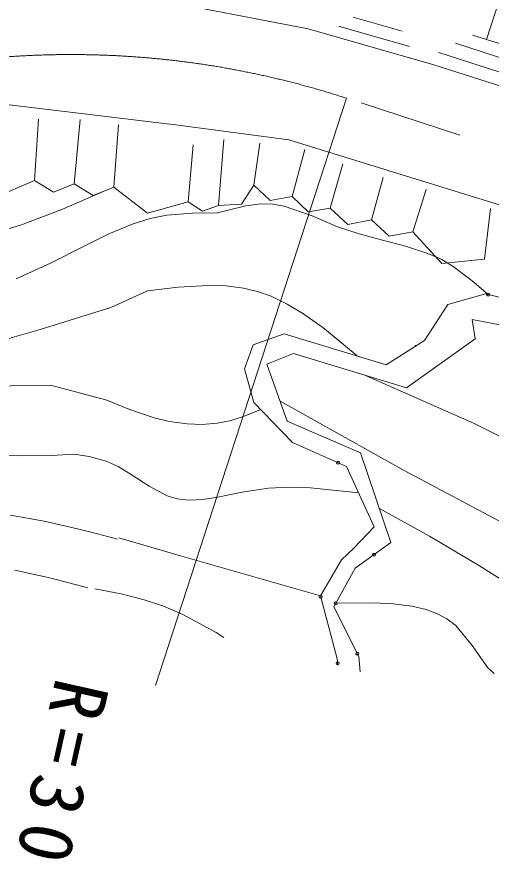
# Model space of a CAD drawing. Units: millimetres, scale not verified. Extents: x 40000 to 680000, y 20000 to 380000.
# Drawn here: x 144108 to 160076, y 252909 to 281324 of the extents above; entities that cross this region are included whole.
import ezdxf

# ---------------------------------------------------------------- set-up
doc = ezdxf.new("R2010")
doc.units = ezdxf.units.MM
doc.header["$LTSCALE"] = 1000
doc.linetypes.add('CHAIN', pattern=[18.5, 12, -1.5, 3.5, -1.5])
doc.layers.add('S-SUV', color=7, linetype='Continuous', lineweight=13)
doc.styles.add('ＭＳ ゴシック', font='')
doc.styles.get('ＭＳ ゴシック').set_extended_font_data('MS Gothic')

msp = doc.modelspace()

# ---------------------------------------------------------------- linework, layer by layer
at = {"layer": 'S-SUV'}
for p, q in [((153913, 280921), (148045, 282056)), ((159920, 280565), (160365, 281951)), ((155426, 281313), (157078, 280841)), ((158150, 279711), (153913, 280921)), ((158150, 279711), (153913, 280921)), ((157330, 280333), (154938, 281016)), ((160387, 280415), (159454, 280714)), ((158872, 280438), (160705, 279849)), ((160968, 279272), (158316, 280124)), ((160863, 278840), (158150, 279711)), ((160863, 278840), (158150, 279711)), ((149537, 277676), (141861, 278608)), ((155204, 278587), (148778, 258819)), ((144697, 275822), (144832, 277884)), ((146034, 275705), (146240, 277874)), ((147371, 275589), (147534, 277694)), ((149537, 277676), (153265, 277189)), ((149537, 277676), (153265, 277189)), ((150899, 274976), (151076, 277195)), ((152091, 275663), (152285, 277071)), ((153265, 277189), (163372, 274058)), ((153265, 277189), (163372, 274058)), ((149875, 275100), (150039, 277020)), ((153372, 275276), (153807, 276863)), ((154653, 274890), (155088, 276384)), ((156048, 274489), (156441, 275919)), ((143753, 275417), (144697, 275822)), ((144697, 275822), (145336, 275429)), ((145336, 275429), (146034, 275705)), ((146034, 275705), (146673, 275313)), ((151667, 275021), (152091, 275663)), ((152091, 275663), (152635, 275149)), ((146988, 275438), (145616, 274847)), ((146673, 275313), (147371, 275589)), ((147371, 275589), (148501, 274719)), ((157442, 274089), (157892, 275512)), ((148501, 274719), (149875, 275100)), ((149875, 275100), (150356, 274782)), ((152635, 275149), (153372, 275276)), ((153372, 275276), (153916, 274763)), ((145616, 274847), (144226, 274313)), ((150356, 274782), (150899, 274976)), ((151218, 274824), (150862, 274726)), ((151218, 274824), (150862, 274726)), ((150899, 274976), (151667, 275021)), ((151815, 274965), (151218, 274824)), ((151815, 274965), (151218, 274824)), ((152307, 275029), (151815, 274965)), ((152307, 275029), (151815, 274965)), ((152729, 275024), (152307, 275029)), ((152729, 275024), (152307, 275029)), ((153110, 274959), (152729, 275024)), ((153110, 274959), (152729, 275024)), ((154049, 274627), (153110, 274959)), ((154049, 274627), (153110, 274959)), ((153916, 274763), (154653, 274890)), ((154653, 274890), (155250, 274341)), ((159848, 273173), (160056, 274880)), ((148593, 274537), (148028, 274362)), ((149162, 274650), (148593, 274537)), ((150005, 274718), (149162, 274650)), ((150862, 274726), (150005, 274718)), ((154899, 274262), (154049, 274627)), ((154899, 274262), (154049, 274627)), ((144226, 274313), (142848, 273903)), ((148028, 274362), (147201, 274017)), ((155628, 274017), (154899, 274262)), ((155628, 274017), (154899, 274262)), ((155250, 274341), (156048, 274489)), ((156048, 274489), (156645, 273940)), ((147201, 274017), (146378, 273608)), ((156416, 273811), (155628, 274017)), ((156416, 273811), (155628, 274017)), ((156645, 273940), (157442, 274089)), ((157442, 274089), (158416, 273029)), ((157196, 273610), (156416, 273811)), ((157196, 273610), (156416, 273811)), ((146378, 273608), (145241, 273030)), ((157946, 273364), (157196, 273610)), ((157946, 273364), (157196, 273610)), ((158392, 273166), (157946, 273364)), ((158392, 273166), (157946, 273364)), ((158803, 272927), (158392, 273166)), ((158803, 272927), (158392, 273166)), ((158416, 273029), (159848, 273173)), ((145241, 273030), (144089, 272511)), ((159439, 272445), (158803, 272927)), ((159439, 272445), (158803, 272927)), ((148507, 272104), (149536, 272226)), ((148507, 272104), (149536, 272226)), ((149536, 272226), (150551, 272287)), ((149536, 272226), (150551, 272287)), ((150551, 272287), (151149, 272270)), ((150551, 272287), (151149, 272270)), ((151149, 272270), (151735, 272197)), ((151149, 272270), (151735, 272197)), ((159974, 271977), (159439, 272445)), ((159974, 271977), (159439, 272445)), ((148507, 272104), (147272, 271543)), ((151735, 272197), (152212, 272083)), ((151735, 272197), (152212, 272083)), ((152212, 272083), (152672, 271919)), ((152212, 272083), (152672, 271919)), ((158619, 271647), (159885, 271998)), ((158619, 271647), (159885, 271998)), ((159885, 271998), (164607, 270885)), ((159885, 271998), (164607, 270885)), ((152672, 271919), (153213, 271656)), ((152672, 271919), (153213, 271656)), ((153213, 271656), (153733, 271343)), ((153213, 271656), (153733, 271343)), ((144887, 270808), (147272, 271543)), ((157828, 270432), (158619, 271647)), ((157828, 270432), (158619, 271647)), ((153733, 271343), (154404, 270865)), ((153733, 271343), (154404, 270865)), ((168251, 269427), (159439, 271144)), ((159439, 271144), (159538, 270490)), ((168251, 269427), (159439, 271144)), ((159439, 271144), (159538, 270490)), ((142491, 270110), (144887, 270808)), ((154404, 270865), (155104, 270301)), ((154404, 270865), (155104, 270301)), ((152066, 270284), (153102, 270654)), ((152066, 270284), (153102, 270654)), ((153102, 270654), (156539, 269617)), ((153102, 270654), (156539, 269617)), ((151770, 269479), (152066, 270284)), ((151770, 269479), (152066, 270284)), ((155104, 270301), (155563, 269912)), ((155104, 270301), (155563, 269912)), ((156539, 269617), (157828, 270432)), ((156539, 269617), (157828, 270432)), ((159538, 270490), (157226, 268836)), ((159538, 270490), (157226, 268836)), ((157521, 270279), (157533, 270246)), ((157521, 270279), (157533, 270246)), ((153424, 269998), (152520, 269640)), ((153424, 269998), (152520, 269640)), ((157226, 268836), (153424, 269998)), ((157226, 268836), (153424, 269998)), ((152082, 268351), (151770, 269479)), ((152082, 268351), (151770, 269479)), ((152520, 269640), (153212, 267722)), ((152520, 269640), (153212, 267722)), ((159479, 267647), (155847, 269258)), ((159479, 267647), (155847, 269258)), ((144138, 268920), (143041, 268856)), ((145235, 268924), (144138, 268920)), ((145235, 268924), (147134, 268425)), ((147134, 268425), (147873, 268121)), ((147134, 268425), (147873, 268121)), ((153390, 267001), (152082, 268351)), ((153390, 267001), (152082, 268351)), ((152971, 268389), (157153, 266058)), ((152971, 268389), (157153, 266058)), ((147873, 268121), (148726, 267830)), ((147873, 268121), (148726, 267830)), ((151793, 267895), (152319, 268106)), ((151793, 267895), (152319, 268106)), ((148726, 267830), (149240, 267709)), ((148726, 267830), (149240, 267709)), ((149240, 267709), (149844, 267625)), ((149240, 267709), (149844, 267625)), ((150851, 267647), (151318, 267741)), ((150851, 267647), (151318, 267741)), ((151318, 267741), (151793, 267895)), ((151318, 267741), (151793, 267895)), ((153212, 267722), (155673, 266656)), ((153212, 267722), (155673, 266656)), ((149844, 267625), (150350, 267608)), ((149844, 267625), (150350, 267608)), ((150350, 267608), (150851, 267647)), ((150350, 267608), (150851, 267647)), ((161314, 266735), (159479, 267647)), ((161314, 266735), (159479, 267647)), ((155212, 266190), (153390, 267001)), ((155212, 266190), (153390, 267001)), ((144247, 266547), (143212, 266590)), ((145272, 266564), (144247, 266547)), ((145272, 266564), (146040, 266602)), ((146040, 266602), (146537, 266523)), ((146040, 266602), (146537, 266523)), ((155673, 266656), (156704, 263635)), ((155673, 266656), (156704, 263635)), ((146537, 266523), (147116, 266371)), ((146537, 266523), (147116, 266371)), ((147116, 266371), (147518, 266188)), ((147116, 266371), (147518, 266188)), ((147518, 266188), (147957, 265924)), ((147518, 266188), (147957, 265924)), ((156140, 264166), (155212, 266190)), ((156140, 264166), (155212, 266190)), ((157153, 266058), (161503, 263735)), ((157153, 266058), (161503, 263735)), ((147957, 265924), (148558, 265530)), ((147957, 265924), (148558, 265530)), ((148558, 265530), (149167, 265208)), ((148558, 265530), (149167, 265208)), ((151693, 265332), (152585, 265466)), ((151693, 265332), (152585, 265466)), ((152585, 265466), (153290, 265497)), ((152585, 265466), (153290, 265497)), ((153290, 265497), (153990, 265475)), ((153290, 265497), (153990, 265475)), ((153990, 265475), (155617, 265306)), ((153990, 265475), (155617, 265306)), ((149167, 265208), (149508, 265104)), ((149167, 265208), (149508, 265104)), ((150373, 265081), (150875, 265159)), ((150373, 265081), (150875, 265159)), ((150875, 265159), (151693, 265332)), ((150875, 265159), (151693, 265332)), ((149508, 265104), (149885, 265059)), ((149508, 265104), (149885, 265059)), ((149885, 265059), (150373, 265081)), ((149885, 265059), (150373, 265081)), ((143888, 264554), (145021, 264356)), ((156315, 264774), (157996, 263845)), ((156315, 264774), (157996, 263845)), ((145021, 264356), (146152, 264096)), ((146152, 264096), (146822, 263924)), ((155455, 263437), (156140, 264166)), ((155455, 263437), (156140, 264166)), ((146822, 263924), (147491, 263747)), ((149614, 263179), (147544, 263787)), ((149614, 263179), (147544, 263787)), ((157996, 263845), (159682, 262853)), ((157996, 263845), (159682, 262853)), ((155033, 263048), (155455, 263437)), ((155033, 263048), (155455, 263437)), ((156704, 263635), (155499, 262765)), ((156704, 263635), (155499, 262765)), ((154327, 261842), (149614, 263179)), ((154327, 261842), (149614, 263179)), ((154327, 261842), (155033, 263048)), ((154327, 261842), (155033, 263048)), ((159682, 262853), (160783, 262146)), ((159682, 262853), (160783, 262146)), ((145265, 262438), (144043, 262702)), ((155499, 262765), (154782, 261471)), ((155499, 262765), (154782, 261471)), ((146499, 262109), (145265, 262438)), ((147618, 261905), (146730, 262074)), ((147618, 261905), (146730, 262074)), ((148390, 261707), (147618, 261905)), ((148390, 261707), (147618, 261905)), ((149048, 261486), (148390, 261707)), ((149048, 261486), (148390, 261707)), ((154894, 259722), (154327, 261842)), ((154894, 259722), (154327, 261842)), ((149672, 261219), (149048, 261486)), ((149672, 261219), (149048, 261486)), ((154782, 261471), (155621, 259798)), ((154782, 261471), (155621, 259798)), ((156128, 261605), (154846, 261586)), ((156128, 261605), (154846, 261586)), ((156781, 261574), (156128, 261605)), ((156781, 261574), (156128, 261605)), ((157401, 261493), (156781, 261574)), ((157401, 261493), (156781, 261574)), ((157885, 261374), (157401, 261493)), ((157885, 261374), (157401, 261493)), ((150813, 260600), (149672, 261219)), ((150813, 260600), (149672, 261219)), ((158247, 261238), (157885, 261374)), ((158247, 261238), (157885, 261374)), ((158582, 261060), (158247, 261238)), ((158582, 261060), (158247, 261238)), ((158887, 260835), (158582, 261060)), ((158887, 260835), (158582, 261060)), ((151079, 260439), (150813, 260600)), ((151079, 260439), (150813, 260600)), ((159436, 260170), (158887, 260835)), ((159436, 260170), (158887, 260835)), ((159967, 259420), (159436, 260170)), ((159967, 259420), (159436, 260170)), ((154915, 259505), (154894, 259722)), ((154915, 259505), (154894, 259722)), ((155621, 259798), (155665, 259283)), ((155621, 259798), (155665, 259283)), ((160179, 259226), (159967, 259420)), ((160179, 259226), (159967, 259420))]:
    msp.add_line(p, q, dxfattribs=at)
at = {"layer": 'S-SUV', "linetype": 'CHAIN'}
msp.add_line((171866, 273172), (155204, 278587), dxfattribs=at)
at = {"layer": 'S-SUV'}
for centre in [(159973, 271978), (154924, 266318), (156136, 263225), (156136, 263225), (154337, 261804), (154337, 261804), (154846, 261586), (154846, 261586), (155575, 259891), (155575, 259891), (154908, 259571), (154908, 259571)]:
    msp.add_circle(centre, 50, dxfattribs=at)
at = {"layer": 'S-SUV', "linetype": 'CHAIN'}
msp.add_arc((145930, 250057), 30000, 71.9943, 116.3918, dxfattribs=at)

# ---------------------------------------------------------------- texts
at = {"layer": 'S-SUV', "insert": (145403, 259154), "char_height": 1833, "attachment_point": 7, "rotation": 257.4, "style": 'ＭＳ ゴシック'}
msp.add_mtext('\\T1.32;R=30', dxfattribs=at)

doc.saveas('drawing.dxf')
